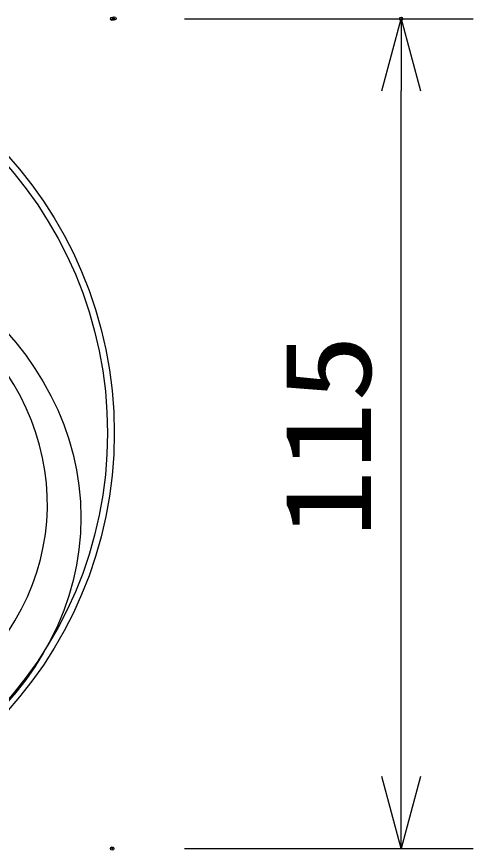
# Model space of a CAD drawing. Units: millimetres, scale not verified. Extents: x -63 to 63, y -57 to 57.
# Drawn here: x -16.27 to -3.62, y -0.3 to 22.8 of the extents above; entities that cross this region are included whole.
import ezdxf
from ezdxf.enums import TextEntityAlignment as Align

# ---------------------------------------------------------------- set-up
doc = ezdxf.new("R2010")
doc.units = ezdxf.units.MM
doc.header["$LTSCALE"] = 0.190236
doc.header["$PDMODE"] = 32
doc.header["$PDSIZE"] = 0.0951
for name, color, linetype in [('0-2_GAIKEI', 1, 'Continuous'), ('0-4_WAKU', 3, 'Continuous'), ('0-5_DEFPOINTS', 7, 'Continuous')]:
    doc.layers.add(name, color=color, linetype=linetype)
doc.styles.add('ＭＳ ゴシック', font='')
doc.styles.get('ＭＳ ゴシック').set_extended_font_data('MS Gothic')

# ---------------------------------------------------------------- blocks, each defined once
blk = doc.blocks.new('_OPEN30')
at = {"layer": '0-5_DEFPOINTS'}
blk.add_line((0, 0), (-1, 0), dxfattribs=at)
blk.add_lwpolyline([(-1, 0.26795), (0, 0), (-1, -0.26795)], dxfattribs=at)

msp = doc.modelspace()

# ---------------------------------------------------------------- linework, layer by layer
at = {"layer": '0-2_GAIKEI', "color": 7}
msp.add_circle((-25.0645, 11.2628), 11.5, dxfattribs=at)
at = {"layer": '0-2_GAIKEI'}
msp.add_circle((-25.0645, 11.2628), 11.3111, dxfattribs=at)
at = {"layer": '0-2_GAIKEI', "color": 7}
msp.add_ellipse((-25.0583, 9.3041), major_axis=(-9.6414, 0), ratio=0.799246, start_param=2.4656547, end_param=6.9670975, dxfattribs=at)
at = {"layer": '0-2_GAIKEI'}
msp.add_ellipse((-25.0406, 8.9208), major_axis=(10.5501, 0), ratio=0.822095, dxfattribs=at)
at = {"layer": '0-4_WAKU'}
for p, q in [((-11.6237, 22.7453), (-3.6237, 22.7453)), ((-5.6237, 1.7453), (-5.6237, 20.7453)), ((-11.6237, -0.2547), (-3.6237, -0.2547))]:
    msp.add_line(p, q, dxfattribs=at)
at = {"layer": '0-5_DEFPOINTS'}
for p in [(-13.6237, 22.7453), (-13.5645, 22.7547), (-5.6237, 22.7453), (-13.6237, -0.2547)]:
    msp.add_point(p, dxfattribs=at)

# ---------------------------------------------------------------- block references
at = {"layer": '0-4_WAKU', "xscale": 2, "yscale": 2}
for p, rotation in [((-5.6237, 22.7453), 90), ((-5.6237, -0.2547), 270)]:
    msp.add_blockref('_OPEN30', p, dxfattribs=dict(at, rotation=rotation))

# ---------------------------------------------------------------- texts
at = {"layer": '0-4_WAKU', "style": 'ＭＳ ゴシック', "width": 1.15}
msp.add_text('115', height=2.406, rotation=90, dxfattribs=at).set_placement((-5.7333, 8.3582), align=Align.BOTTOM_LEFT)

doc.saveas('drawing.dxf')
